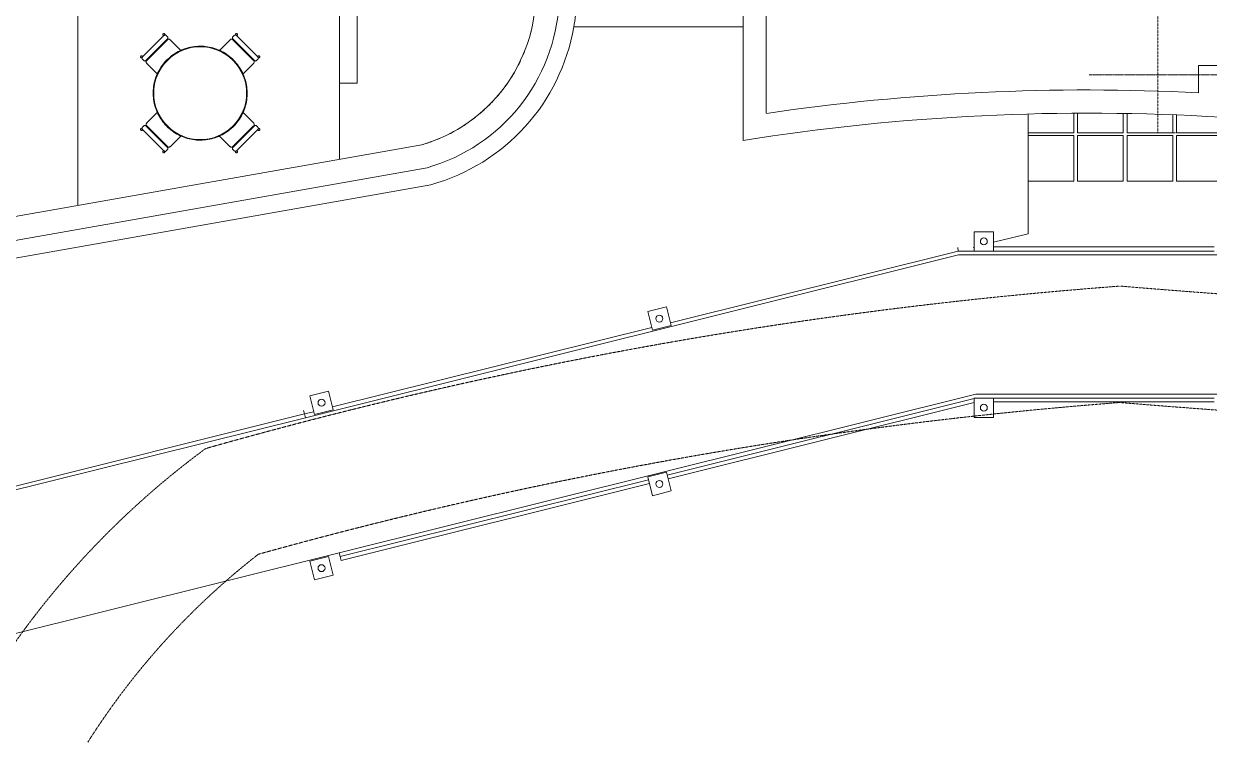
# Model space of a CAD drawing. Header units: inches. Extents: x 22 to 382261, y 22 to 371281.
# Drawn here: x 75055 to 90373, y 43216 to 52506 of the extents above; entities that cross this region are included whole.
import ezdxf

# ---------------------------------------------------------------- set-up
doc = ezdxf.new("R2010")
doc.units = ezdxf.units.IN
doc.header["$MEASUREMENT"] = 0
doc.linetypes.add('Grid Line 1_2_', pattern=[22.225, 12.7, -3.175, 3.175, -3.175])
doc.linetypes.add('Hidden 1_8_', pattern=[4.7625, 3.175, -1.5875])
for name, color, linetype, lineweight in [('A-DETL-HDLN', 90, 'Hidden 1_8_', 9), ('A-FLOR', 192, 'Continuous', 9), ('I-FURN', 30, 'Continuous', 9), ('I-WALL', 2, 'Continuous', 9), ('Q-CASE', 31, 'Continuous', 9), ('S-GRID', 1, 'Continuous', 9)]:
    doc.layers.add(name, color=color, linetype=linetype, lineweight=lineweight)

# ---------------------------------------------------------------- blocks, each defined once
blk = doc.blocks.new('Casework 1 - Casework 1-382926-01-GROUND FLOOR FURNITURE PLAN')
at = {"layer": 'Q-CASE'}
for p, q in [((-14319, -6742), (-14569, -6742)), ((-14569, -6742), (-14569, -6992)), ((-14319, -6992), (-14319, -6742)), ((-23208, -9146), (-14769, -7042)), ((-14775, -6992), (-18492, -7919)), ((-14781, -6944), (-14775, -6992)), ((-14775, -6992), (-14569, -6992)), ((-14769, -7042), (20703, -7042)), ((-14569, -6992), (-14319, -6992)), ((-11469, -6939), (-14319, -6939)), ((-14319, -6992), (-11469, -6992)), ((-18544, -7713), (-18786, -7773)), ((-18786, -7773), (-18726, -8016)), ((-18483, -7955), (-18544, -7713)), ((-18726, -8016), (-18483, -7955)), ((-18735, -7979), (-22859, -9007)), ((-22910, -8801), (-23153, -8862)), ((-23153, -8862), (-23092, -9104)), ((-22850, -9044), (-22910, -8801)), ((-14548, -8842), (-22773, -10893)), ((20703, -8842), (-14548, -8842)), ((-14569, -8899), (-18535, -9887)), ((-14569, -8950), (-18523, -9936)), ((-14569, -8892), (-14569, -9142)), ((-14319, -8892), (-14569, -8892)), ((-14319, -9142), (-14319, -8892)), ((-14319, -8892), (-11469, -8892)), ((-11469, -8942), (-14319, -8942)), ((-23208, -9146), (-32719, -11517)), ((-23220, -9097), (-23232, -9051)), ((-23101, -9068), (-23220, -9097)), ((-23208, -9146), (-23220, -9097)), ((-23092, -9104), (-22850, -9044)), ((-14569, -9142), (-14319, -9142)), ((-18777, -9948), (-22761, -10941)), ((-18544, -9851), (-18786, -9911)), ((-18786, -9911), (-18726, -10154)), ((-18483, -10093), (-18544, -9851)), ((-18765, -9996), (-22749, -10990)), ((-18726, -10154), (-18483, -10093)), ((-32284, -13264), (-22773, -10893)), ((-22910, -10939), (-23153, -11000)), ((-23153, -11000), (-23092, -11242)), ((-22850, -11182), (-22910, -10939)), ((-22761, -10941), (-22773, -10893)), ((-22749, -10990), (-22761, -10941)), ((-23092, -11242), (-22850, -11182))]:
    blk.add_line(p, q, dxfattribs=at)
at = {"layer": 'Q-CASE', "lineweight": 18}
for centre, start, end in [((-14444, -6867), 0, 180), ((-14444, -6867), 180, 0), ((-18635, -7864), 0, 180), ((-18635, -7864), 180, 0), ((-23001, -8953), 0, 180), ((-23001, -8953), 180, 0), ((-14444, -9017), 0, 180), ((-14444, -9017), 180, 0), ((-18635, -10002), 0, 180), ((-18635, -10002), 180, 0), ((-23001, -11091), 0, 180), ((-23001, -11091), 180, 0)]:
    blk.add_arc(centre, 45, start, end, dxfattribs=at)
blk = doc.blocks.new('Casework 4 - Casework 4-487880-01-GROUND FLOOR FURNITURE PLAN')
at = {"layer": 'Q-CASE'}
for p, q in [((-20232, -3653), (-20034, -3653)), ((-31011, -7260), (-21706, -5618)), ((-21637, -5915), (-30958, -7560)), ((-30958, -7560), (-31011, -7260))]:
    blk.add_line(p, q, dxfattribs=at)
for radius, start, end in [(2046, 286.2519, 360), (2351, 285.833, 356.8875)]:
    blk.add_arc((-22279, -3653), radius, start, end, dxfattribs=at)
blk = doc.blocks.new('Table Dining 7 - 0002 Dining Table-796804-01-GROUND FLOOR FURNITURE PLAN')
at = {"layer": 'I-FURN', "flags": 128}
for points in [[(607, 0), (607, 24), (606, 49), (603, 73), (600, 97), (595, 121), (590, 144), (584, 168), (577, 191), (569, 214), (560, 237), (550, 259), (539, 281), (527, 302), (515, 323), (501, 343), (487, 363), (472, 382), (457, 401), (440, 419), (423, 436), (405, 452), (387, 468), (368, 483), (348, 498), (328, 511), (308, 524), (286, 536), (265, 547), (243, 557), (220, 566), (197, 575), (174, 582), (151, 588), (127, 594), (103, 599), (79, 602), (55, 605), (31, 607), (7, 607), (-18, 607), (-42, 606), (-66, 604), (-90, 601), (-114, 597), (-138, 592), (-162, 586), (-185, 579), (-208, 571), (-231, 562), (-253, 552), (-275, 542), (-296, 530), (-317, 518), (-338, 505), (-358, 491), (-377, 476), (-396, 461), (-414, 445), (-431, 428), (-448, 410), (-464, 392), (-479, 373), (-494, 354), (-508, 334), (-521, 313), (-533, 292), (-544, 271), (-554, 249), (-564, 226), (-572, 204), (-580, 180), (-587, 157), (-593, 134), (-598, 110), (-601, 86), (-604, 62), (-606, 37), (-607, 13), (-607, 0)], [(-607, 0), (-607, -24), (-606, -49), (-603, -73), (-600, -97), (-595, -121), (-590, -144), (-584, -168), (-577, -191), (-569, -214), (-560, -237), (-550, -259), (-539, -281), (-527, -302), (-515, -323), (-501, -343), (-487, -363), (-472, -382), (-457, -401), (-440, -419), (-423, -436), (-405, -452), (-387, -468), (-368, -483), (-348, -498), (-328, -511), (-308, -524), (-286, -536), (-265, -547), (-243, -557), (-220, -566), (-197, -575), (-174, -582), (-151, -588), (-127, -594), (-103, -599), (-79, -602), (-55, -605), (-31, -607), (-7, -607), (18, -607), (42, -606), (66, -604), (90, -601), (114, -597), (138, -592), (162, -586), (185, -579), (208, -571), (231, -562), (253, -552), (275, -542), (296, -530), (317, -518), (338, -505), (358, -491), (377, -476), (396, -461), (414, -445), (431, -428), (448, -410), (464, -392), (479, -373), (494, -354), (508, -334), (521, -313), (533, -292), (544, -271), (554, -249), (564, -226), (572, -204), (580, -180), (587, -157), (593, -134), (598, -110), (601, -86), (604, -62), (606, -37), (607, -13), (607, 0)]]:
    blk.add_lwpolyline(points, dxfattribs=at)
at = {"layer": 'I-FURN'}
for start, end in [(360, 180), (360, 180), (180, 360), (180, 360)]:
    blk.add_arc((0, 0), 600, start, end, dxfattribs=at)
blk = doc.blocks.new('Chair-Breuer - Chair-Breuer-794005-01-GROUND FLOOR FURNITURE PLAN')
at = {"layer": 'I-FURN'}
for p, q in [((-216, 68), (-216, -127)), ((216, -127), (216, 68)), ((-190, -152), (190, -152)), ((-216, -174), (-216, -211)), ((203, -161), (-203, -161)), ((-203, -224), (203, -224)), ((216, -211), (216, -174))]:
    blk.add_line(p, q, dxfattribs=at)
for centre, radius, start, end in [((-190, -127), 25.4, 180, 270), ((190, -127), 25.4, 270, 360), ((-203, -174), 12.7, 90, 180), ((-203, -211), 12.7, 180, 270), ((203, -174), 12.7, 0, 90), ((203, -211), 12.7, 270, 0)]:
    blk.add_arc(centre, radius, start, end, dxfattribs=at)
for points in [[(-203, -220), (-205, -220), (-207, -221), (-209, -222), (-212, -223), (-215, -227), (-217, -231), (-216, -237), (-214, -241), (-211, -244), (-207, -245), (-205, -246), (-203, -246)], [(-203, -246), (-202, -246), (-200, -245), (-198, -244), (-195, -243), (-192, -239), (-190, -235), (-191, -229), (-193, -225), (-196, -222), (-200, -221), (-202, -220), (-203, -220)], [(204, -220), (203, -220), (201, -221), (198, -222), (195, -223), (192, -227), (191, -231), (191, -237), (194, -241), (196, -244), (200, -245), (202, -246), (204, -246)], [(204, -246), (205, -246), (207, -245), (210, -244), (212, -243), (215, -239), (217, -235), (216, -229), (214, -225), (211, -222), (208, -221), (205, -220), (204, -220)]]:
    blk.add_open_spline(points, degree=3, knots=[0, 0, 0, 0, 0.076923, 0.153846, 0.230769, 0.307692, 0.461538, 0.615385, 0.711538, 0.807692, 0.903846, 1, 1, 1, 1], dxfattribs=at)
blk = doc.blocks.new('Chair-Breuer - Chair-Breuer-V141-01-GROUND FLOOR FURNITURE PLAN')
at = {"layer": 'I-FURN'}
for p, q in [((-216, 67), (-216, -127)), ((216, -127), (216, 68)), ((-190, -152), (190, -152)), ((-216, -174), (-216, -211)), ((203, -161), (-203, -161)), ((-203, -224), (203, -224)), ((216, -211), (216, -174))]:
    blk.add_line(p, q, dxfattribs=at)
for centre, radius, start, end in [((-190, -127), 25.4, 180, 270), ((190, -127), 25.4, 270, 360), ((-203, -174), 12.7, 90, 180), ((-203, -211), 12.7, 180, 270), ((203, -174), 12.7, 0, 90), ((203, -211), 12.7, 270, 0)]:
    blk.add_arc(centre, radius, start, end, dxfattribs=at)
for points in [[(-203, -220), (-205, -220), (-207, -221), (-209, -222), (-212, -223), (-215, -227), (-217, -231), (-216, -237), (-214, -241), (-211, -244), (-207, -245), (-205, -246), (-203, -246)], [(-203, -246), (-202, -246), (-200, -245), (-198, -244), (-195, -243), (-192, -239), (-190, -235), (-191, -229), (-193, -225), (-196, -222), (-200, -221), (-202, -220), (-203, -220)], [(204, -220), (203, -220), (201, -221), (198, -222), (195, -223), (192, -227), (191, -231), (191, -237), (194, -241), (196, -244), (200, -245), (202, -246), (204, -246)], [(204, -246), (205, -246), (207, -245), (210, -244), (212, -243), (215, -239), (217, -235), (216, -229), (214, -225), (211, -222), (208, -221), (205, -220), (204, -220)]]:
    blk.add_open_spline(points, degree=3, knots=[0, 0, 0, 0, 0.076923, 0.153846, 0.230769, 0.307692, 0.461538, 0.615385, 0.711538, 0.807692, 0.903846, 1, 1, 1, 1], dxfattribs=at)
blk = doc.blocks.new('Casework 29 - Casework 29-858232-01-GROUND FLOOR FURNITURE PLAN')
at = {"layer": 'Q-CASE'}
for p, q in [((-17554, -3675), (-17554, -5561)), ((-17254, -3675), (-17554, -3675)), ((-17254, -5211), (-17254, -3675)), ((-11419, -4592), (-11669, -4592)), ((-11669, -4592), (-11669, -4945)), ((-11369, -4592), (-11419, -4592)), ((-11369, -4821), (-11369, -4592)), ((-11369, -5262), (-11369, -4822))]:
    blk.add_line(p, q, dxfattribs=at)
for radius, start, end in [(28643, 87.1301, 98.332), (28343, 86.4923, 99.0344)]:
    blk.add_arc((-13103, -33552), radius, start, end, dxfattribs=at)

msp = doc.modelspace()

# ---------------------------------------------------------------- linework, layer by layer
at = {"layer": 'A-DETL-HDLN'}
for p, q in [((89708.8, 51096), (89708.8, 65061)), ((105144, 51096), (89708.8, 51096))]:
    msp.add_line(p, q, dxfattribs=at)
for centre, radius, start, end in [((93700.9, -10373.9), 59655.9, 94.308221, 105.851041), ((99843.7, 175779.3), 127110.6, 265.205451, 270.740858), ((93700.9, -10373.9), 58155.9, 94.42477, 105.57523), ((99843.7, 175779.3), 128610.6, 265.259142, 270.740858), ((83971.2, 38097.3), 11072.2, 126.36184, 152.0601), ((83971.2, 38097.3), 9572.2, 127.9399, 147.67545)]:
    msp.add_arc(centre, radius, start, end, dxfattribs=at)
at = {"layer": 'A-FLOR'}
for p, q in [((75754.5, 50155.7), (75754.5, 58656)), ((82162.2, 52464.2), (84350.1, 52464.2)), ((79134.9, 51736), (79134.9, 50752.2)), ((88030.9, 49791), (88030.9, 51337.1)), ((88620.9, 51096), (88620.9, 51347)), ((88670.9, 51347.4), (88670.9, 51096)), ((89260.9, 51096), (89260.9, 51344.1)), ((89310.9, 51343.5), (89310.9, 51096)), ((89900.9, 51096), (89900.9, 51326.9)), ((89950.9, 51325.4), (89950.9, 51096)), ((88030.9, 51096), (88620.9, 51096)), ((88620.9, 51058.9), (88030.9, 51058.9)), ((88620.9, 50468.9), (88620.9, 51058.9)), ((88670.9, 51096), (89260.9, 51096)), ((89260.9, 51058.9), (88670.9, 51058.9)), ((88670.9, 51058.9), (88670.9, 50468.9)), ((89260.9, 50468.9), (89260.9, 51058.9)), ((89310.9, 51096), (89900.9, 51096)), ((89900.9, 51058.9), (89310.9, 51058.9)), ((89310.9, 51058.9), (89310.9, 50468.9)), ((89900.9, 50468.9), (89900.9, 51058.9)), ((89950.9, 51096), (90540.9, 51096)), ((90540.9, 51058.9), (89950.9, 51058.9)), ((89950.9, 51058.9), (89950.9, 50468.9)), ((80316.4, 50424), (70984.5, 48777.4)), ((88030.9, 50468.9), (88620.9, 50468.9)), ((88670.9, 50468.9), (89260.9, 50468.9)), ((89310.9, 50468.9), (89900.9, 50468.9)), ((89950.9, 50468.9), (90540.9, 50468.9)), ((87584.9, 49679.8), (88030.9, 49791)), ((87322, 49614.2), (87334.9, 49617.4)), ((74668.1, 46459.2), (78683.3, 47460.4))]:
    msp.add_line(p, q, dxfattribs=at)
for radius, start, end in [(2575, 350.15582, 356.87972), (2575, 285.57365, 350.15582), (2046.5, 345.41943, 347.70649), (2046.5, 341.02413, 343.31649), (2046.5, 336.6277, 338.92656), (2046.5, 332.22981, 334.53672), (2046.5, 327.83001, 330.14693), (2046.5, 319.02161, 321.36755), (2046.5, 323.42762, 325.75722), (2046.5, 314.6103, 316.97794), (2046.5, 310.1908, 312.58838), (2046.5, 301.2992, 303.80939), (2046.5, 305.75767, 308.19887), (2046.5, 292.10361, 295.03056), (2046.5, 296.785, 299.41996), (2046.5, 286.25187, 290.6412)]:
    msp.add_arc((79625.1, 52904.5), radius, start, end, dxfattribs=at)
at = {"layer": 'I-WALL'}
for p, q in [((79134.9, 58656), (79134.9, 51736)), ((79364.9, 58656), (79364.9, 51736)), ((79364.9, 51736), (79134.9, 51736))]:
    msp.add_line(p, q, dxfattribs=at)
at = {"layer": 'S-GRID', "linetype": 'Grid Line 1_2_'}
msp.add_line((88819.9, 51846), (127085.5, 51846), dxfattribs=at)

# ---------------------------------------------------------------- block references
at = {"layer": 'I-FURN'}
for name, p, rotation in [('Table Dining 7 - 0002 Dining Table-796804-01-GROUND FLOOR FURNITURE PLAN', (77334.9, 51607.5), 315.0000000000001), ('Chair-Breuer - Chair-Breuer-794005-01-GROUND FLOOR FURNITURE PLAN', (76885.9, 52056.5), 224.9999999999999), ('Chair-Breuer - Chair-Breuer-V141-01-GROUND FLOOR FURNITURE PLAN', (77783.9, 52056.5), 134.9999999999999), ('Chair-Breuer - Chair-Breuer-V141-01-GROUND FLOOR FURNITURE PLAN', (76885.9, 51158.4), 315.0000000000001), ('Chair-Breuer - Chair-Breuer-794005-01-GROUND FLOOR FURNITURE PLAN', (77783.9, 51158.4), 45.00000000000001)]:
    msp.add_blockref(name, p, dxfattribs=dict(at, rotation=rotation))
at = {"layer": 'Q-CASE'}
for name in ['Casework 4 - Casework 4-487880-01-GROUND FLOOR FURNITURE PLAN', 'Casework 29 - Casework 29-858232-01-GROUND FLOOR FURNITURE PLAN', 'Casework 1 - Casework 1-382926-01-GROUND FLOOR FURNITURE PLAN']:
    msp.add_blockref(name, (101903.7, 56557.9), dxfattribs=at)

doc.saveas('drawing.dxf')
